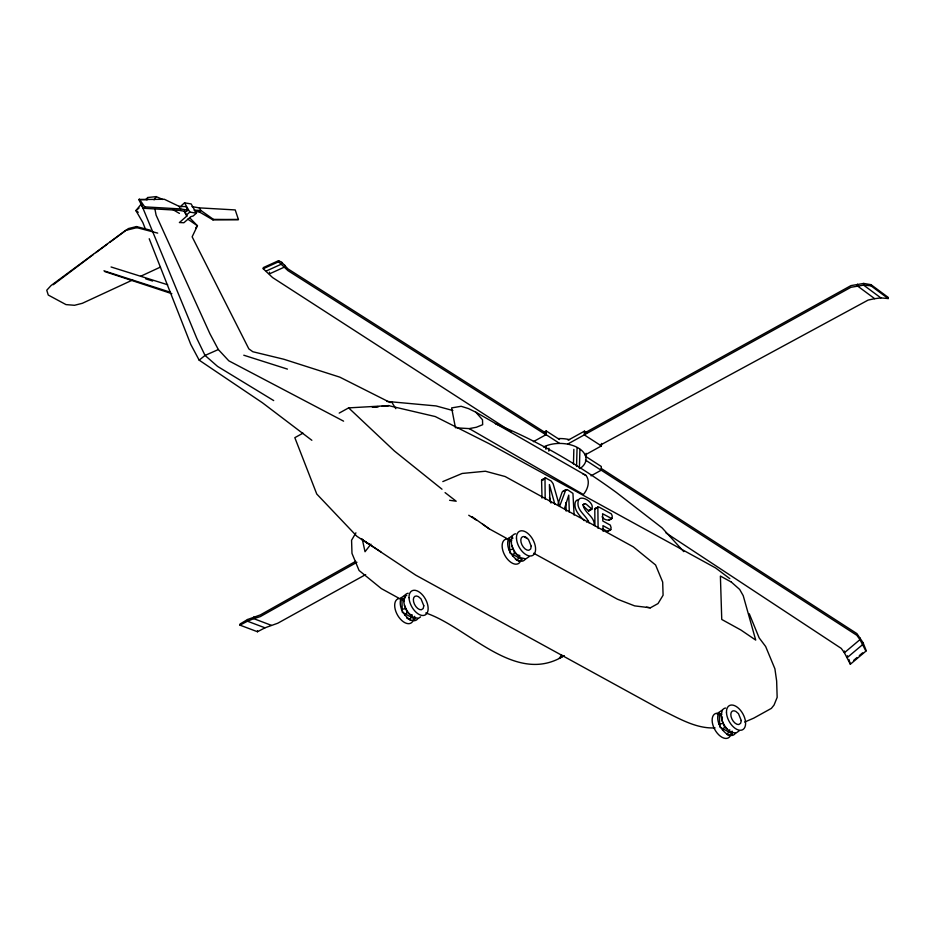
<?xml version="1.0" encoding="UTF-8"?>
<svg xmlns="http://www.w3.org/2000/svg" width="935" height="935" viewBox="0 0 935 935"><rect width="100%" height="100%" fill="white"/><g stroke="black" fill="none" stroke-linecap="round" stroke-linejoin="round"><path stroke-width="1.4" d="M545.947 449.326L546.028 446.416M548.81 451.126L548.892 448.216M573.459 463.924L573.856 449.361M576.544 466.507L577.07 447.584M579.396 468.318L579.922 449.396M365.667 574.593L277.788 623.213L264.979 627.817L257.476 631.744L239.979 625.141L240.014 624.019L247.541 619.519L260.351 614.914L355.721 561.304M247.541 619.519L247.471 621.214L239.979 625.141M511.048 431.584L272.576 277.555L263.226 268.742L263.261 267.62L278.607 260.666L281.751 262.326L287.98 268.906L545.97 433.092M253.806 616.971L253.736 618.654L247.471 621.214L264.979 627.817M269.479 272.202L269.42 273.897L284.754 266.942L284.824 265.248M257.476 631.744L257.522 630.622M545.9 434.775L287.91 270.601L278.56 261.788L278.607 260.666M281.751 262.326L281.692 264.021L266.358 270.975M533.394 441.659L546.063 434.658L546.204 430.93L559.504 439.52M567.989 443.903L584.293 434.88L584.433 431.164L586.876 432.741M585.1 454.948L601.392 445.925L601.497 443.447M591.037 475.833L601.17 470.223L601.31 466.507L585.591 456.35M857.488 284.217L857.418 285.911L874.692 298.686L880.887 297.903L888.203 298.546L888.25 297.435L870.988 284.661L863.683 283.445L850.967 285.607L584.807 432.87M844.457 651.052L844.399 652.747L850.347 664.236L865.927 651.122L865.974 650L863.028 642.637L856.904 633.603L601.31 468.505M847.461 655.751L847.39 657.445L862.97 644.32L863.028 642.637M863.683 283.445L863.624 285.14L880.887 297.903M850.347 664.236L848.922 659.432M888.203 298.546L870.941 285.783L870.988 284.661M860.036 637.939L859.966 639.622L865.927 651.122M602.07 516.81C605.541 522.396 615.335 520.304 611.303 513.841L598.903 507.027L594.8 508.593L594.917 525.715M597.851 506.899L598.108 528.368M574.102 515.068L572.945 493.411L568.024 490.08L565.862 489.648L559.621 506.338L553.099 483.675L551.194 481.022L545.596 477.937L541.587 480.309L542.019 498.075M545 478.065L545.163 499.185M589.179 509.867L588.594 510.861L583.241 505.928M608.708 520.316L609.047 519.392M608.077 530.648L607.411 531.454L602.409 528.719M603.133 531.267L602.958 525.645L610.462 529.771L611.139 527.866L610.321 525.131L602.818 521.017L602.584 513.724L611.759 518.633M406.748 595.665A13.768 7.831 61 0 0 404.469 595.548L401.103 597.839C398.135 606.02 403.184 614.949 409.927 619.601A13.768 7.831 61 0 0 418.015 618.397M512.847 538.338L511.924 536.059L508.558 538.35C505.578 546.531 510.627 555.448 517.371 560.112A13.768 7.831 61 0 0 525.47 558.908M721.925 710.319L718.559 712.599C715.591 720.792 720.64 729.709 727.383 734.372A13.768 7.831 61 0 0 735.471 733.169M564.448 508.675L568.749 495.129L569.322 512.298M558.02 504.07L562.157 492.044L565.862 489.648M146.982 199.833L147.8 197.519L156.192 196.607L162.795 199.494M409.927 619.601L411.739 616.142M517.371 560.112L519.79 555.495L517.207 554.899L514.566 552.632L511.784 545.76M727.383 734.372L729.803 729.756M588.933 510.907C597.991 507.273 586.338 496.45 580.249 498.367A9.292 5.294 61 0 0 578.111 501.581C576.451 510.744 586.654 515.302 588.992 522.899M355.919 532.833L351.572 540.231L351.981 553.391L359.075 570.479L381.34 588.594L400.379 599.043M405.1 615.44L407.122 612.121L404.341 605.249M512.544 555.951L514.566 552.632M722.556 730.212L724.578 726.892L721.797 720.02L722.393 717.262L718.559 712.599M154.065 199.856L156.192 196.607M370.914 544.147L365.024 551.72L362.277 539.179M561.748 655.038L559.223 658.275L563.022 656.23M195.695 227.965L197.437 225.767L189.688 217.773M53.272 284.731L93.43 254.437M145.93 199.389L147.8 197.519M138.812 199.564L164.338 199.272L179.029 206.308L185.866 206.635L187.923 210.176L186.322 211.579L179.064 210.328L143.102 208.26L138.812 199.564L147.146 199.623M143.102 208.26L144.703 206.869L180.665 208.937L187.923 210.176M184.651 211.415L186.871 216.02L179.403 222.542L183.891 222.729L190.833 216.675L193.218 215.973L196.42 213.168L191.149 203.935L184.557 202.848L181.355 205.642L181.6 206.787M186.626 214.875L189.828 212.081L196.42 213.168M195.193 211.696L199.295 211.894L200.896 210.492L213.449 219.386L238.437 219.561L235.223 209.931L199.26 207.874L191.991 206.623M199.295 211.894L212.911 219.854L213.449 219.386M238.437 219.561L212.911 219.854M853.737 660.309L857.068 657.492M859.288 655.622L862.631 652.817M138.999 208.061L135.914 210.597L142.821 222.495L145.486 229.262M149.214 238.741L190.752 344.372L199.167 360.162L205.045 355.429L218.346 349.55L228.818 360.828L343.589 421.159M95.767 252.707L107.42 244.093M109.746 242.364L128.387 228.572L136.522 226.574L150.477 230.232M420.598 616.878L418.354 618.397L413.621 617.322A13.768 7.831 61 0 1 403.71 600.586L404.808 595.548A13.768 7.831 61 0 1 408.174 593.269M529.163 556.629L525.797 558.908L521.064 557.821A13.768 7.831 61 0 1 511.153 541.096L512.251 536.059A13.768 7.831 61 0 1 515.617 533.78M739.176 730.878L735.81 733.169L731.076 732.082A13.768 7.831 61 0 1 721.154 715.357L722.264 710.319A13.768 7.831 61 0 1 725.63 708.029M356.925 562.286L260.292 616.597L253.736 618.654L271.243 625.27M302.998 433.15L294.829 437.673L316.755 494.019L356.925 536.316L370.19 544.988M339.206 413.095L348.638 407.882L388.539 405.626L435.254 416.554L489.274 443.763L715.672 567.989L729.838 578.683M543.667 432.332L546.204 430.93M568.141 440.186L584.433 431.164M584.737 434.565L850.897 287.302L863.624 285.14L870.941 285.783M541.949 479.76L545.596 477.937M541.587 480.309L544.637 478.615M566.774 489.578L562.812 491.342M582.821 504.818L584.854 503.684L586.292 504.234L591.984 509.224M588.594 510.861L591.656 509.178M594.496 509.002L597.547 507.308M586.444 522.034L588.477 520.912M412.697 620.221L414.743 619.099L414.661 616.329M608.919 520.047L611.969 518.352M607.727 531.512L611.011 529.572M717.274 714.317L719.319 713.183L721.808 714.55M732.105 731.088L732.198 733.858L729.125 735.553L726.647 734.197M600.305 445.118L868.159 300.065L874.692 298.686M564.273 655.61C515.524 686.454 468.891 627.49 425.764 612.974M533.675 553.228L617.439 599.195L634.643 605.88L650.398 607.797L658.03 603.566L663.09 595.233L662.681 582.073L655.587 564.985L633.311 546.858L505.122 476.523L485.405 471.228L462.171 473.461L442.816 481.583M132.653 279.974L82.338 303.302L74.508 305.289L65.999 304.6L48.269 295.051L46.75 290.236L51.086 285.514L125.535 230.454L136.872 227.649L157.688 233.119M140.601 276.293L160.458 267.083M263.226 268.742L278.56 261.788M744.681 722.054L753.75 718.138L771.387 708.368L774.051 705.048L777.16 697.381L776.646 680.996L774.905 668.794L765.66 646.517L759.115 637.81L749.262 613.757M578.391 499.793L577.199 500.061A9.292 5.294 61 0 0 575.048 503.264C574.043 510.428 579.829 515.804 584.176 520.655M456.829 427.879L469.23 428.604L476.382 427.26L482.659 424.7L482.495 419.768L475.868 412.218L468.54 408.618L461.142 406.293L451.617 407.905L455.45 427.798M508.909 549.827L512.59 549.289M401.466 609.316L405.135 608.779M718.921 724.087L722.591 723.538M372.317 407.192L377.939 406.573M374.257 407.134L378.546 406.69M382.824 406.234L388.539 405.626L382.146 406.106M584.854 503.684L583.276 504.479C583.393 512.567 594.835 516.19 594.204 524.991M715.076 727.886C695.675 728.914 678.191 717.881 661.314 709.899L415.771 575.165L361.471 539.121L380.884 551.872M194.059 210.165L200.896 210.492L199.26 207.874M386.809 401.407L436.049 405.93L452.867 410.523M594.8 508.593L595.852 508.722M449.595 500.272L456.198 501.23L445.072 492.605M646.436 607.224L650.398 607.797M412.347 614.985L409.764 614.4L407.122 612.121M111.066 266.978L167.692 284.766M145.731 278.864L152.639 281.038M243.79 355.218L287.431 369.103M103.937 270.811L170.334 292.223M171.841 293.672L104.697 271.536M542.545 479.62L543.317 479.9M173.162 209.756L179.415 213.402M390.257 402.576L339.802 377.144L283.808 359.239L252.824 351.735L248.839 348.872L192.143 236.812L197.437 225.767L187.83 219.176M582.669 473.729L586.081 475.471C590.406 481.373 587.741 489.449 583.358 494.522L469.23 428.604M524.816 537.204L527.305 538.572M511.807 540.29L509.318 538.934L509.75 552.772L522.186 559.597L519.124 561.304L515.395 559.259M471.894 516.576L489.25 528.848L508.289 539.296M721.002 727.71L732.198 733.858M404.364 599.791L401.875 598.423L402.307 612.273L414.743 619.099M406.702 618.058L410.43 620.104M475.868 412.218L586.081 475.471M273.686 400.577L217.551 366.391L205.045 355.429L196.817 338.412L141.243 204.052L135.914 210.597L138.275 212.28M468.739 515.243L476.815 520.386M584.293 434.88L601.392 445.925M601.252 470.2L856.846 635.297L859.966 639.622L844.399 652.747L841.266 648.411L666.036 532.973M546.063 434.658L559.364 443.248M585.439 460.078L601.17 470.223M199.167 360.162L262.349 402.716L311.846 440.292M482.553 524.114L489.25 528.848M441.998 489.215L394.43 451.009L348.638 407.882M724.578 726.892L727.22 729.16M683.765 551.615L662.167 527.948L616.597 492.64A637.518 362.979 61 0 0 495.386 423.754M508.558 538.35L511.62 542.078M401.103 597.839L404.177 601.567M139.35 199.108L144.703 206.869M391.461 401.676L395.809 408.665M179.029 206.308L180.665 208.937M184.557 202.848L189.828 212.081M184.242 211.403L186.871 216.02M218.346 349.55L209.931 333.76L156.098 215.132L155 209.463M136.522 226.574L136.872 227.649M404.469 595.548L405.393 597.827M554.829 504.187L549.394 484.517L549.932 501.663M549.464 497.455L551.007 503.077M719.319 713.183L719.763 727.033M565.909 502.562L566.178 511.129M543.539 447.012A25.444 15.053 1.6 0 1 578.309 447.994A25.444 15.053 1.6 0 1 579.957 468.587M558.324 438.573A25.444 15.053 1.6 0 1 569.544 439.649M586.128 453.323A25.444 15.053 1.6 0 1 585.953 456.011M412.709 621.343A13.768 7.831 61 0 1 397.749 615.475A13.768 7.831 61 0 1 399.163 598.494M520.152 561.853A13.768 7.831 61 0 1 503.603 552.772A13.768 7.831 61 0 1 511.328 540.091M730.153 736.114A13.768 7.831 61 0 1 718.77 734.828A13.768 7.831 61 0 1 712.225 718.664A13.768 7.831 61 0 1 721.341 714.34M423.8 605.751L423.204 608.51L421.358 609.76A7.515 4.278 61 0 1 413.586 601.743A7.515 4.278 61 0 1 418.377 596.612L421.019 598.891L423.8 605.751M531.244 546.262L530.648 549.02L528.801 550.271A7.515 4.278 61 0 1 521.029 542.253A7.515 4.278 61 0 1 525.821 537.122L528.462 539.401L531.244 546.262M741.256 720.523L740.649 723.269L738.814 724.52A7.515 4.278 61 0 1 731.041 716.514A7.515 4.278 61 0 1 735.833 711.383L738.475 713.65L741.256 720.523M731.334 582.061L720.394 576.053L721.75 619.461L740.859 629.991L755.714 640.089L743.22 595.677L739.678 589.447L731.334 582.061M409.027 597.64A13.768 7.831 61 0 0 423.672 615.452A13.768 7.831 61 0 0 423.041 595.56A13.768 7.831 61 0 0 409.027 597.64M516.471 538.151A13.768 7.831 61 0 0 531.115 555.963A13.768 7.831 61 0 0 530.484 536.071A13.768 7.831 61 0 0 516.471 538.151M726.472 712.412A13.768 7.831 61 0 0 741.116 730.223A13.768 7.831 61 0 0 740.497 710.331A13.768 7.831 61 0 0 726.472 712.412"/></g></svg>
